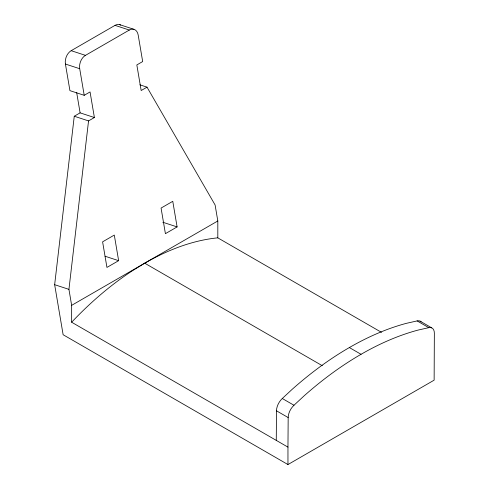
<?xml version="1.0" encoding="UTF-8"?>
<svg xmlns="http://www.w3.org/2000/svg" width="489" height="489" viewBox="0 0 489 489"><rect width="100%" height="100%" fill="white"/><g stroke="black" fill="none" stroke-linecap="round" stroke-linejoin="round"><path stroke-width="0.73" d="M276.267 440.381L276.481 410.803A11.559 6.675 -60 0 1 282.287 398.504L292.318 389.189A310.387 179.212 -60 0 1 406.39 323.333L417.123 320.912L428.816 327.667A11.039 6.375 -60 0 1 434.348 333.168L434.134 380.161L287.96 464.55L287.96 447.129L71.645 322.227L71.645 305.35L68.937 289.36L88.546 120.911L94.395 117.531L90.055 91.938L84.212 95.312L69.927 90.642L65.422 64.047A10.336 7.097 -71.9 0 1 71.18 50.685L115.031 25.367A10.336 7.097 -71.9 0 1 120.655 25.061M381.518 332.367L217.813 237.862L217.813 220.967L215.105 204.977L147.012 87.152L139.872 84.817M287.96 447.129L288.174 417.557A11.559 6.675 -60 0 1 293.975 405.253L304.011 395.937A310.387 179.212 -60 0 1 418.083 330.081L428.816 327.667M287.96 464.55L63.13 334.733L54.652 284.69L74.261 116.235L80.11 112.861L94.395 117.531M144.304 263.437L132.238 270.863A269.023 155.331 -60 0 0 71.645 322.227M84.212 95.312L79.707 68.717A10.336 7.097 -71.9 0 1 85.465 55.361L129.316 30.043A10.336 7.097 -71.9 0 1 138.173 34.963L142.678 61.559L136.834 64.933L141.168 90.526L147.012 87.152M118.638 260.674L106.938 267.422L102.604 241.829L114.298 235.075L118.638 260.674L105.062 256.23M177.104 226.914L165.41 233.669L161.07 208.069L172.77 201.321L177.104 226.914L162.813 222.244M71.645 305.35L217.813 220.967M119.622 24.633L133.907 29.309M115.031 25.367L129.316 30.043M71.18 50.685L85.465 55.361M65.422 64.047L79.707 68.717M74.261 116.235L88.546 120.911M54.652 284.69L68.937 289.36M420.02 321.108L431.714 327.862M349.354 347.551L361.047 354.305M144.726 263.198L322.294 365.705M282.287 398.504L293.975 405.253M276.481 410.803L288.174 417.557M76.663 92.537L80.11 112.861M144.732 263.18A269.023 155.331 -60 0 1 217.813 237.843M417.123 320.912A11.039 6.375 -60 0 1 421.145 321.878"/></g></svg>
